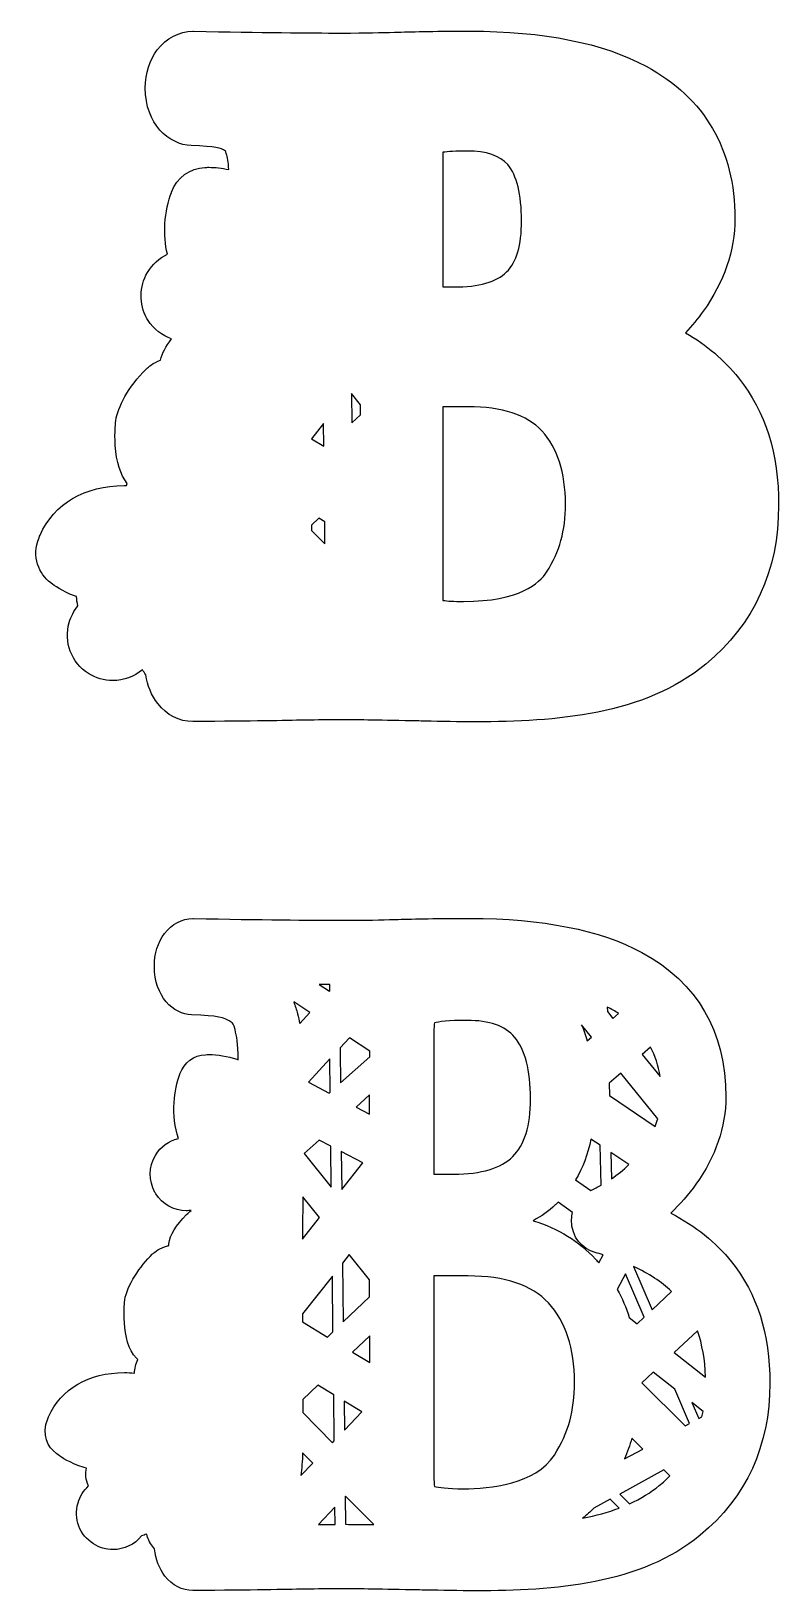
# Model space of a CAD drawing. Header units: millimetres. Extents: x -471 to 1551, y -2688 to 316.
# Drawn here: x -285.9 to -151.5, y -134.5 to 145.7 of the extents above; entities that cross this region are included whole.
import ezdxf

# ---------------------------------------------------------------- set-up
doc = ezdxf.new("R2010")
doc.units = ezdxf.units.MM
doc.header["$MEASUREMENT"] = 0
doc.layers.add('Layer 1', color=7, linetype='Continuous')

msp = doc.modelspace()

# ---------------------------------------------------------------- linework, layer by layer
at = {"layer": 'Layer 1', "color": 250}
for points, knots in [([(-158.7651, 83.4201), (-161.3269, 86.6269), (-164.4599, 89.2991), (-168.2933, 91.5475), (-168.2933, 91.5475), (-167.1322, 92.7639), (-166.0633, 94.0724), (-165.105, 95.4178), (-165.105, 95.4178), (-161.3822, 100.6333), (-159.4102, 106.365), (-159.4102, 112.0229), (-159.4102, 112.0229), (-159.4471, 124.4812), (-164.8101, 133.6961), (-175.3519, 139.4092), (-175.3519, 139.4092), (-183.0923, 143.5927), (-193.7446, 145.7122), (-207.0507, 145.7122), (-207.0507, 145.7122), (-214.3489, 145.7122), (-217.5187, 145.62), (-220.5781, 145.5279), (-220.5781, 145.5279), (-223.0845, 145.4542), (-225.4619, 145.3804), (-230.1614, 145.3804), (-230.1614, 145.3804), (-235.8561, 145.3804), (-244.2969, 145.4726), (-256.7185, 145.6937), (-256.7185, 145.6937), (-256.7185, 145.6937), (-256.8291, 145.6937), (-256.8291, 145.6937), (-256.8291, 145.6937), (-259.2803, 145.6937), (-261.6024, 144.4774), (-263.2242, 142.358), (-263.2242, 142.358), (-264.6432, 140.4966), (-265.3804, 138.1376), (-265.3804, 135.5021), (-265.3804, 135.5021), (-265.3804, 128.9965), (-261.1231, 125.3106), (-257.124, 125.1632), (-257.124, 125.1632), (-252.6456, 124.9789), (-251.8899, 124.7945), (-250.9501, 124.1864), (-250.9501, 124.1864), (-250.9132, 124.0942), (-250.8764, 123.9652), (-250.8211, 123.7625), (-250.8211, 123.7625), (-250.6184, 122.9701), (-250.4709, 122.2881), (-250.3788, 120.8507), (-250.3788, 120.8507), (-251.6135, 121.1087), (-252.8668, 121.2561), (-253.9541, 121.2561), (-253.9541, 121.2561), (-254.1937, 121.2561), (-254.4333, 121.2561), (-254.6544, 121.2377), (-254.6544, 121.2377), (-257.382, 121.1271), (-259.6857, 119.4131), (-260.6809, 116.7961), (-260.6809, 116.7961), (-260.6809, 116.7961), (-260.6994, 116.7408), (-260.6994, 116.7408), (-260.6994, 116.7408), (-261.2891, 115.2664), (-261.7314, 113.1286), (-261.842, 111.1566), (-261.842, 111.1566), (-261.9526, 109.2215), (-261.8235, 107.397), (-261.3997, 105.6277), (-261.3997, 105.6277), (-262.8925, 104.9458), (-264.1272, 103.8217), (-264.9935, 102.3657), (-264.9935, 102.3657), (-266.5047, 99.8224), (-266.5231, 96.7262), (-265.0856, 94.1093), (-265.0856, 94.1093), (-265.0303, 93.9987), (-264.9566, 93.8881), (-264.8829, 93.7591), (-264.8829, 93.7591), (-263.8693, 92.1557), (-262.3581, 91.0131), (-260.6441, 90.4233), (-260.6441, 90.4233), (-261.7131, 89.1149), (-262.3581, 87.8616), (-262.653, 86.6084), (-262.653, 86.6084), (-263.9984, 86.1108), (-264.8092, 85.3736), (-265.1225, 85.0972), (-265.1225, 85.0972), (-265.1594, 85.0603), (-265.2515, 84.9682), (-265.27, 84.9497), (-265.27, 84.9497), (-268.3846, 81.9457), (-270.3934, 78.0017), (-270.6883, 75.7902), (-270.6883, 75.7902), (-270.6883, 75.7717), (-270.9463, 73.7261), (-270.7805, 71.3118), (-270.7805, 71.3118), (-270.5778, 68.3078), (-269.859, 66.0225), (-268.6242, 64.4744), (-268.6242, 64.4744), (-268.6611, 64.3454), (-268.6979, 64.2164), (-268.7349, 64.0874), (-268.7349, 64.0874), (-268.8823, 64.0874), (-269.0113, 64.0874), (-269.1587, 64.0874), (-269.1587, 64.0874), (-276.2541, 64.0874), (-281.7645, 60.8438), (-284.2894, 55.2044), (-284.2894, 55.2044), (-284.3631, 55.0569), (-284.4184, 54.8911), (-284.4737, 54.7252), (-284.4737, 54.7252), (-285.8928, 51.2789), (-284.4369, 48.1642), (-282.3727, 46.6162), (-282.3727, 46.6162), (-282.3727, 46.6162), (-282.299, 46.5609), (-282.299, 46.5609), (-282.299, 46.5609), (-281.7461, 46.137), (-280.4376, 45.1418), (-278.0971, 44.2756), (-278.0971, 44.2756), (-277.9681, 44.2388), (-277.8574, 44.1835), (-277.7284, 44.1466), (-277.7284, 44.1466), (-277.7284, 43.5753), (-277.6363, 43.0224), (-277.4888, 42.4695), (-277.4888, 42.4695), (-278.2076, 41.6034), (-278.7421, 40.5897), (-279.0554, 39.5023), (-279.0554, 39.5023), (-280.0875, 35.9639), (-278.6868, 32.2595), (-275.5722, 30.306), (-275.5722, 30.306), (-274.2637, 29.4767), (-272.7525, 29.0527), (-271.2228, 29.0527), (-271.2228, 29.0527), (-269.2509, 29.0527), (-267.371, 29.7531), (-265.8966, 30.9878), (-265.8966, 30.9878), (-265.7123, 30.6745), (-265.5096, 30.3981), (-265.2885, 30.1032), (-265.2885, 30.1032), (-265.012, 28.1497), (-264.2748, 26.362), (-263.1322, 24.906), (-263.1322, 24.906), (-261.5104, 22.8419), (-259.2804, 21.6809), (-256.8477, 21.6809), (-256.8477, 21.6809), (-256.8477, 21.6809), (-256.7922, 21.6809), (-256.7922, 21.6809), (-256.7922, 21.6809), (-245.6976, 21.773), (-240.3346, 21.8652), (-236.7961, 21.9389), (-236.7961, 21.9389), (-236.7961, 21.9389), (-236.7039, 21.9389), (-236.7039, 21.9389), (-236.7039, 21.9389), (-234.2344, 21.9757), (-232.7416, 22.0126), (-230.8433, 22.0126), (-230.8433, 22.0126), (-228.2631, 22.0126), (-224.8536, 21.9573), (-218.6797, 21.8467), (-218.6797, 21.8467), (-217.6108, 21.8283), (-216.505, 21.8099), (-215.3809, 21.773), (-215.3809, 21.773), (-215.3809, 21.773), (-215.1413, 21.773), (-215.1413, 21.773), (-215.1413, 21.773), (-212.1741, 21.7177), (-209.1148, 21.644), (-205.9449, 21.644), (-205.9449, 21.644), (-205.9449, 21.644), (-205.9449, 21.644), (-205.9449, 21.644), (-205.9449, 21.644), (-191.6988, 21.644), (-175.6466, 22.8788), (-164.6442, 32.0015), (-164.6442, 32.0015), (-155.9638, 39.189), (-151.5592, 48.7908), (-151.5592, 60.5305), (-151.5592, 60.5305), (-151.5223, 69.8558), (-153.8813, 77.3198), (-158.7651, 83.4201)], [0, 0, 0, 0, 0.01666667, 0.01666667, 0.01666667, 0.01666667, 0.03333333, 0.03333333, 0.03333333, 0.03333333, 0.05, 0.05, 0.05, 0.05, 0.06666667, 0.06666667, 0.06666667, 0.06666667, 0.08333333, 0.08333333, 0.08333333, 0.08333333, 0.1, 0.1, 0.1, 0.1, 0.11666667, 0.11666667, 0.11666667, 0.11666667, 0.13333333, 0.13333333, 0.13333333, 0.13333333, 0.15, 0.15, 0.15, 0.15, 0.16666667, 0.16666667, 0.16666667, 0.16666667, 0.18333333, 0.18333333, 0.18333333, 0.18333333, 0.2, 0.2, 0.2, 0.2, 0.21666667, 0.21666667, 0.21666667, 0.21666667, 0.23333333, 0.23333333, 0.23333333, 0.23333333, 0.25, 0.25, 0.25, 0.25, 0.26666667, 0.26666667, 0.26666667, 0.26666667, 0.28333333, 0.28333333, 0.28333333, 0.28333333, 0.3, 0.3, 0.3, 0.3, 0.31666667, 0.31666667, 0.31666667, 0.31666667, 0.33333333, 0.33333333, 0.33333333, 0.33333333, 0.35, 0.35, 0.35, 0.35, 0.36666667, 0.36666667, 0.36666667, 0.36666667, 0.38333333, 0.38333333, 0.38333333, 0.38333333, 0.4, 0.4, 0.4, 0.4, 0.41666667, 0.41666667, 0.41666667, 0.41666667, 0.43333333, 0.43333333, 0.43333333, 0.43333333, 0.45, 0.45, 0.45, 0.45, 0.46666667, 0.46666667, 0.46666667, 0.46666667, 0.48333333, 0.48333333, 0.48333333, 0.48333333, 0.5, 0.5, 0.5, 0.5, 0.51666667, 0.51666667, 0.51666667, 0.51666667, 0.53333333, 0.53333333, 0.53333333, 0.53333333, 0.55, 0.55, 0.55, 0.55, 0.56666667, 0.56666667, 0.56666667, 0.56666667, 0.58333333, 0.58333333, 0.58333333, 0.58333333, 0.6, 0.6, 0.6, 0.6, 0.61666667, 0.61666667, 0.61666667, 0.61666667, 0.63333333, 0.63333333, 0.63333333, 0.63333333, 0.65, 0.65, 0.65, 0.65, 0.66666667, 0.66666667, 0.66666667, 0.66666667, 0.68333333, 0.68333333, 0.68333333, 0.68333333, 0.7, 0.7, 0.7, 0.7, 0.71666667, 0.71666667, 0.71666667, 0.71666667, 0.73333333, 0.73333333, 0.73333333, 0.73333333, 0.75, 0.75, 0.75, 0.75, 0.76666667, 0.76666667, 0.76666667, 0.76666667, 0.78333333, 0.78333333, 0.78333333, 0.78333333, 0.8, 0.8, 0.8, 0.8, 0.81666667, 0.81666667, 0.81666667, 0.81666667, 0.83333333, 0.83333333, 0.83333333, 0.83333333, 0.85, 0.85, 0.85, 0.85, 0.86666667, 0.86666667, 0.86666667, 0.86666667, 0.88333333, 0.88333333, 0.88333333, 0.88333333, 0.9, 0.9, 0.9, 0.9, 0.91666667, 0.91666667, 0.91666667, 0.91666667, 0.93333333, 0.93333333, 0.93333333, 0.93333333, 0.95, 0.95, 0.95, 0.95, 0.96666667, 0.96666667, 0.96666667, 0.96666667, 1, 1, 1, 1]), ([(-197.7622, 111.6726), (-197.7622, 107.2495), (-198.6468, 104.2455), (-200.4529, 102.4578), (-200.4529, 102.4578), (-202.2774, 100.6517), (-205.3736, 99.7671), (-209.9257, 99.7671), (-209.9257, 99.7671), (-209.9257, 99.7671), (-211.8977, 99.7671), (-211.8977, 99.7671), (-211.8977, 99.7671), (-211.8977, 99.7671), (-211.8977, 123.9652), (-211.8977, 123.9652), (-211.8977, 123.9652), (-210.9946, 124.0758), (-209.6124, 124.1679), (-207.5483, 124.1679), (-207.5483, 124.1679), (-204.0283, 124.1679), (-201.6508, 123.3754), (-200.2502, 121.7352), (-200.2502, 121.7352), (-198.6099, 119.8554), (-197.7622, 116.3722), (-197.7622, 111.6726)], [0, 0, 0, 0, 0.125, 0.125, 0.125, 0.125, 0.25, 0.25, 0.25, 0.25, 0.375, 0.375, 0.375, 0.375, 0.5, 0.5, 0.5, 0.5, 0.625, 0.625, 0.625, 0.625, 0.75, 0.75, 0.75, 0.75, 1, 1, 1, 1]), ([(-226.6782, 78.5915), (-226.6782, 78.5915), (-226.6782, 76.8223), (-226.6782, 76.8223), (-226.6782, 76.8223), (-226.6782, 76.8223), (-228.2447, 75.3479), (-228.2447, 75.3479), (-228.2447, 75.3479), (-228.2447, 75.3479), (-228.3, 80.6003), (-228.3, 80.6003), (-228.3, 80.6003), (-228.3, 80.6003), (-226.6782, 78.5915), (-226.6782, 78.5915)], [0, 0, 0, 0, 0.2, 0.2, 0.2, 0.2, 0.4, 0.4, 0.4, 0.4, 0.6, 0.6, 0.6, 0.6, 1, 1, 1, 1]), ([(-211.8977, 78.2413), (-211.8977, 78.2413), (-207.3824, 78.2413), (-207.3824, 78.2413), (-207.3824, 78.2413), (-201.2454, 78.2413), (-196.7854, 76.7854), (-194.1131, 73.9104), (-194.1131, 73.9104), (-191.3118, 70.8695), (-189.8743, 66.4464), (-189.8743, 60.7516), (-189.8743, 60.7516), (-189.8743, 55.9231), (-190.888, 52.274), (-193.247, 48.5512), (-193.247, 48.5512), (-194.5002, 46.5793), (-198.1124, 43.262), (-208.1934, 43.262), (-208.1934, 43.262), (-209.9073, 43.262), (-211.1052, 43.3541), (-211.8793, 43.4463), (-211.8793, 43.4463), (-211.8793, 43.4463), (-211.8792, 78.2413), (-211.8792, 78.2413), (-211.8792, 78.2413), (-211.8792, 78.2413), (-211.8977, 78.2413), (-211.8977, 78.2413)], [0, 0, 0, 0, 0.11111111, 0.11111111, 0.11111111, 0.11111111, 0.22222222, 0.22222222, 0.22222222, 0.22222222, 0.33333333, 0.33333333, 0.33333333, 0.33333333, 0.44444444, 0.44444444, 0.44444444, 0.44444444, 0.55555556, 0.55555556, 0.55555556, 0.55555556, 0.66666667, 0.66666667, 0.66666667, 0.66666667, 0.77777778, 0.77777778, 0.77777778, 0.77777778, 1, 1, 1, 1]), ([(-235.506, 72.5097), (-235.506, 72.5097), (-233.3497, 75.2373), (-233.3497, 75.2373), (-233.3497, 75.2373), (-233.3497, 75.2373), (-233.3129, 71.1643), (-233.3129, 71.1643), (-233.3129, 71.1643), (-233.3129, 71.1643), (-235.506, 72.5097), (-235.506, 72.5097)], [0, 0, 0, 0, 0.25, 0.25, 0.25, 0.25, 0.5, 0.5, 0.5, 0.5, 1, 1, 1, 1]), ([(-235.4875, 56.9735), (-235.4875, 56.9735), (-234.1791, 58.2083), (-234.1791, 58.2083), (-234.1791, 58.2083), (-234.1791, 58.2083), (-233.1286, 57.5817), (-233.1286, 57.5817), (-233.1286, 57.5817), (-233.1286, 57.5817), (-233.0917, 53.6009), (-233.0917, 53.6009), (-233.0917, 53.6009), (-233.0917, 53.6009), (-235.4876, 56.0151), (-235.4876, 56.0151), (-235.4876, 56.0151), (-235.4876, 56.0151), (-235.4875, 56.9735), (-235.4875, 56.9735)], [0, 0, 0, 0, 0.16666667, 0.16666667, 0.16666667, 0.16666667, 0.33333333, 0.33333333, 0.33333333, 0.33333333, 0.5, 0.5, 0.5, 0.5, 0.66666667, 0.66666667, 0.66666667, 0.66666667, 1, 1, 1, 1]), ([(-160.0183, -75.3636), (-162.8565, -71.8251), (-166.4318, -68.9501), (-170.9471, -66.6095), (-170.9471, -66.6095), (-169.2515, -65.0246), (-167.7403, -63.2922), (-166.4134, -61.4308), (-166.4134, -61.4308), (-162.8933, -56.4917), (-161.0319, -51.0733), (-161.0319, -45.7656), (-161.0319, -45.7656), (-161.0688, -33.9338), (-166.1554, -25.1982), (-176.1258, -19.7983), (-176.1258, -19.7983), (-183.6266, -15.7438), (-194.0209, -13.6796), (-207.0507, -13.6796), (-207.0507, -13.6796), (-214.3303, -13.6796), (-217.4818, -13.7718), (-220.5411, -13.864), (-220.5411, -13.864), (-223.066, -13.9377), (-225.4619, -14.0114), (-230.1614, -14.0114), (-230.1614, -14.0114), (-235.8746, -14.0114), (-244.3154, -13.9193), (-256.7369, -13.6981), (-256.7369, -13.6981), (-256.7369, -13.6981), (-256.829, -13.6981), (-256.829, -13.6981), (-256.829, -13.6981), (-258.7641, -13.6981), (-260.6255, -14.6749), (-261.9341, -16.3888), (-261.9341, -16.3888), (-263.132, -17.9554), (-263.7586, -20.001), (-263.7586, -22.2679), (-263.7586, -22.2679), (-263.7586, -27.7599), (-260.3123, -30.8744), (-257.0503, -31.0035), (-257.0503, -31.0035), (-252.2585, -31.1878), (-251.3002, -31.3721), (-249.789, -32.4226), (-249.789, -32.4226), (-249.7521, -32.4411), (-249.4941, -32.6438), (-249.2545, -33.6205), (-249.2545, -33.6205), (-248.9412, -34.9106), (-248.7569, -35.9611), (-248.6648, -39.0573), (-248.6648, -39.0573), (-248.7569, -39.0204), (-248.8675, -38.9836), (-248.9596, -38.9651), (-248.9596, -38.9651), (-250.5814, -38.4491), (-252.4428, -38.1358), (-253.9356, -38.1358), (-253.9356, -38.1358), (-254.1568, -38.1358), (-254.3595, -38.1358), (-254.5623, -38.1542), (-254.5623, -38.1542), (-256.6448, -38.2464), (-258.3956, -39.5549), (-259.1512, -41.5822), (-259.1512, -41.5822), (-259.1512, -41.6006), (-259.1697, -41.619), (-259.1697, -41.6559), (-259.1697, -41.6559), (-259.6857, -42.9644), (-260.1096, -44.9548), (-260.2017, -46.724), (-260.2017, -46.724), (-260.3492, -49.0092), (-260.0727, -51.1471), (-259.4093, -53.1928), (-259.4093, -53.1928), (-261.1417, -53.5798), (-262.6345, -54.6487), (-263.5744, -56.2521), (-263.5744, -56.2521), (-264.7908, -58.2978), (-264.8092, -60.7858), (-263.6481, -62.9052), (-263.6481, -62.9052), (-263.5928, -62.9974), (-263.5559, -63.0711), (-263.5006, -63.1632), (-263.5006, -63.1632), (-262.3027, -65.0431), (-260.257, -66.1857), (-258.0086, -66.1857), (-258.0086, -66.1857), (-257.7137, -66.1857), (-257.4373, -66.1673), (-257.1424, -66.1304), (-257.1424, -66.1304), (-257.4189, -66.37), (-257.6953, -66.628), (-257.9533, -66.886), (-257.9533, -66.886), (-259.9437, -68.8211), (-260.9574, -70.4982), (-261.1232, -72.1569), (-261.1232, -72.1569), (-261.1417, -72.2491), (-261.1417, -72.3596), (-261.1601, -72.4518), (-261.1601, -72.4518), (-261.2522, -72.4702), (-261.3259, -72.4886), (-261.4181, -72.5071), (-261.4181, -72.5071), (-262.8371, -72.8388), (-263.7033, -73.6313), (-263.9982, -73.8893), (-263.9982, -73.8893), (-264.0351, -73.9261), (-264.1088, -73.9999), (-264.1272, -73.9999), (-264.1272, -73.9999), (-266.2466, -76.0272), (-268.7346, -79.7315), (-269.0663, -82.1827), (-269.0663, -82.1827), (-269.0848, -82.2563), (-269.9694, -89.7019), (-266.9653, -92.6876), (-266.9653, -92.6876), (-266.8916, -92.7613), (-266.8179, -92.835), (-266.7257, -92.9087), (-266.7257, -92.9087), (-267.0943, -93.738), (-267.297, -94.549), (-267.3523, -95.3414), (-267.3523, -95.3414), (-267.9421, -95.2861), (-268.5503, -95.2677), (-269.1216, -95.2677), (-269.1216, -95.2677), (-275.5535, -95.2677), (-280.5295, -98.1612), (-282.7779, -103.1925), (-282.7779, -103.1925), (-282.8332, -103.3215), (-282.8885, -103.4505), (-282.9254, -103.5795), (-282.9254, -103.5795), (-284.1233, -106.4176), (-282.8332, -108.7213), (-281.3588, -109.8087), (-281.3588, -109.8087), (-281.3403, -109.8271), (-281.2851, -109.864), (-281.2851, -109.864), (-281.2851, -109.864), (-280.7875, -110.251), (-279.608, -111.1356), (-277.507, -111.9281), (-277.507, -111.9281), (-276.991, -112.1124), (-276.4749, -112.2782), (-275.9589, -112.4072), (-275.9589, -112.4072), (-276.1616, -113.384), (-276.1064, -114.5266), (-275.5903, -115.6324), (-275.5903, -115.6324), (-276.4749, -116.4433), (-277.1199, -117.4938), (-277.4702, -118.6733), (-277.4702, -118.6733), (-278.2995, -121.5114), (-277.1753, -124.4786), (-274.6873, -126.0451), (-274.6873, -126.0451), (-273.6368, -126.7085), (-272.4204, -127.0587), (-271.1857, -127.0587), (-271.1857, -127.0587), (-269.1768, -127.0587), (-267.297, -126.1556), (-266.0438, -124.6075), (-266.0438, -124.6075), (-265.7489, -124.5154), (-265.454, -124.4048), (-265.1592, -124.2942), (-265.1592, -124.2942), (-265.1039, -124.4601), (-265.0486, -124.6444), (-264.9933, -124.8102), (-264.9933, -124.8102), (-264.6985, -125.6027), (-264.2746, -126.3215), (-263.7217, -126.9481), (-263.7217, -126.9481), (-263.5374, -128.791), (-262.8924, -130.4681), (-261.8418, -131.8135), (-261.8418, -131.8135), (-260.5334, -133.4906), (-258.7457, -134.4121), (-256.829, -134.4305), (-256.829, -134.4305), (-256.829, -134.4305), (-256.7737, -134.4304), (-256.7737, -134.4304), (-256.7737, -134.4304), (-245.716, -134.3383), (-240.3346, -134.2461), (-236.7776, -134.1724), (-236.7776, -134.1724), (-236.7776, -134.1724), (-236.7223, -134.1724), (-236.7223, -134.1724), (-236.7223, -134.1724), (-234.2343, -134.1356), (-232.7231, -134.0987), (-230.8064, -134.0987), (-230.8064, -134.0987), (-228.2079, -134.0987), (-224.8168, -134.154), (-218.606, -134.2646), (-218.606, -134.2646), (-217.5003, -134.283), (-216.376, -134.3014), (-215.215, -134.3383), (-215.215, -134.3383), (-215.215, -134.3383), (-215.0676, -134.3383), (-215.0676, -134.3383), (-215.0676, -134.3383), (-212.1188, -134.3936), (-209.0595, -134.4673), (-205.908, -134.4673), (-205.908, -134.4673), (-205.908, -134.4673), (-205.908, -134.4673), (-205.908, -134.4673), (-205.908, -134.4673), (-191.9568, -134.4673), (-176.2548, -133.2878), (-165.6393, -124.4968), (-165.6393, -124.4968), (-157.346, -117.6226), (-153.144, -108.4447), (-153.144, -97.2026), (-153.144, -97.2026), (-153.1257, -88.2827), (-155.3925, -81.1505), (-160.0183, -75.3636)], [0, 0, 0, 0, 0.01492537, 0.01492537, 0.01492537, 0.01492537, 0.02985075, 0.02985075, 0.02985075, 0.02985075, 0.04477612, 0.04477612, 0.04477612, 0.04477612, 0.05970149, 0.05970149, 0.05970149, 0.05970149, 0.07462687, 0.07462687, 0.07462687, 0.07462687, 0.08955224, 0.08955224, 0.08955224, 0.08955224, 0.10447761, 0.10447761, 0.10447761, 0.10447761, 0.11940299, 0.11940299, 0.11940299, 0.11940299, 0.13432836, 0.13432836, 0.13432836, 0.13432836, 0.14925373, 0.14925373, 0.14925373, 0.14925373, 0.1641791, 0.1641791, 0.1641791, 0.1641791, 0.17910448, 0.17910448, 0.17910448, 0.17910448, 0.19402985, 0.19402985, 0.19402985, 0.19402985, 0.20895522, 0.20895522, 0.20895522, 0.20895522, 0.2238806, 0.2238806, 0.2238806, 0.2238806, 0.23880597, 0.23880597, 0.23880597, 0.23880597, 0.25373134, 0.25373134, 0.25373134, 0.25373134, 0.26865672, 0.26865672, 0.26865672, 0.26865672, 0.28358209, 0.28358209, 0.28358209, 0.28358209, 0.29850746, 0.29850746, 0.29850746, 0.29850746, 0.31343284, 0.31343284, 0.31343284, 0.31343284, 0.32835821, 0.32835821, 0.32835821, 0.32835821, 0.34328358, 0.34328358, 0.34328358, 0.34328358, 0.35820896, 0.35820896, 0.35820896, 0.35820896, 0.37313433, 0.37313433, 0.37313433, 0.37313433, 0.3880597, 0.3880597, 0.3880597, 0.3880597, 0.40298507, 0.40298507, 0.40298507, 0.40298507, 0.41791045, 0.41791045, 0.41791045, 0.41791045, 0.43283582, 0.43283582, 0.43283582, 0.43283582, 0.44776119, 0.44776119, 0.44776119, 0.44776119, 0.46268657, 0.46268657, 0.46268657, 0.46268657, 0.47761194, 0.47761194, 0.47761194, 0.47761194, 0.49253731, 0.49253731, 0.49253731, 0.49253731, 0.50746269, 0.50746269, 0.50746269, 0.50746269, 0.52238806, 0.52238806, 0.52238806, 0.52238806, 0.53731343, 0.53731343, 0.53731343, 0.53731343, 0.55223881, 0.55223881, 0.55223881, 0.55223881, 0.56716418, 0.56716418, 0.56716418, 0.56716418, 0.58208955, 0.58208955, 0.58208955, 0.58208955, 0.59701493, 0.59701493, 0.59701493, 0.59701493, 0.6119403, 0.6119403, 0.6119403, 0.6119403, 0.62686567, 0.62686567, 0.62686567, 0.62686567, 0.64179104, 0.64179104, 0.64179104, 0.64179104, 0.65671642, 0.65671642, 0.65671642, 0.65671642, 0.67164179, 0.67164179, 0.67164179, 0.67164179, 0.68656716, 0.68656716, 0.68656716, 0.68656716, 0.70149254, 0.70149254, 0.70149254, 0.70149254, 0.71641791, 0.71641791, 0.71641791, 0.71641791, 0.73134328, 0.73134328, 0.73134328, 0.73134328, 0.74626866, 0.74626866, 0.74626866, 0.74626866, 0.76119403, 0.76119403, 0.76119403, 0.76119403, 0.7761194, 0.7761194, 0.7761194, 0.7761194, 0.79104478, 0.79104478, 0.79104478, 0.79104478, 0.80597015, 0.80597015, 0.80597015, 0.80597015, 0.82089552, 0.82089552, 0.82089552, 0.82089552, 0.8358209, 0.8358209, 0.8358209, 0.8358209, 0.85074627, 0.85074627, 0.85074627, 0.85074627, 0.86567164, 0.86567164, 0.86567164, 0.86567164, 0.88059701, 0.88059701, 0.88059701, 0.88059701, 0.89552239, 0.89552239, 0.89552239, 0.89552239, 0.91044776, 0.91044776, 0.91044776, 0.91044776, 0.92537313, 0.92537313, 0.92537313, 0.92537313, 0.94029851, 0.94029851, 0.94029851, 0.94029851, 0.95522388, 0.95522388, 0.95522388, 0.95522388, 0.97014925, 0.97014925, 0.97014925, 0.97014925, 1, 1, 1, 1]), ([(-232.2255, -26.6726), (-232.2255, -26.6726), (-232.2992, -26.7647), (-232.2992, -26.7647), (-232.2992, -26.7647), (-232.2992, -26.7647), (-234.1606, -25.5483), (-234.1606, -25.5483), (-234.1606, -25.5483), (-233.4971, -25.5483), (-232.8521, -25.5483), (-232.2255, -25.5483), (-232.2255, -25.5483), (-232.2255, -25.5483), (-232.2255, -26.6726), (-232.2255, -26.6726)], [0, 0, 0, 0, 0.2, 0.2, 0.2, 0.2, 0.4, 0.4, 0.4, 0.4, 0.6, 0.6, 0.6, 0.6, 1, 1, 1, 1]), ([(-238.7127, -28.6814), (-238.7127, -28.6814), (-235.8008, -30.5613), (-235.8008, -30.5613), (-235.8008, -30.5613), (-235.8008, -30.5613), (-237.6254, -32.5517), (-237.6254, -32.5517), (-237.6254, -32.5517), (-237.736, -31.9619), (-237.865, -31.409), (-238.0124, -30.8193), (-238.0124, -30.8193), (-238.2152, -30.0452), (-238.4547, -29.3449), (-238.7127, -28.6814)], [0, 0, 0, 0, 0.2, 0.2, 0.2, 0.2, 0.4, 0.4, 0.4, 0.4, 0.6, 0.6, 0.6, 0.6, 1, 1, 1, 1]), ([(-181.3414, -31.6301), (-181.3414, -31.6301), (-182.3366, -30.4137), (-182.3366, -30.4137), (-182.3366, -30.4137), (-182.3366, -30.4137), (-182.3551, -29.6028), (-182.3551, -29.6028), (-182.3551, -29.6028), (-181.6363, -29.9714), (-180.9544, -30.34), (-180.3278, -30.7454), (-180.3278, -30.7454), (-180.3278, -30.7454), (-181.3414, -31.6301), (-181.3414, -31.6301)], [0, 0, 0, 0, 0.2, 0.2, 0.2, 0.2, 0.4, 0.4, 0.4, 0.4, 0.6, 0.6, 0.6, 0.6, 1, 1, 1, 1]), ([(-196.1588, -46.0974), (-196.1588, -50.9628), (-197.1908, -54.3538), (-199.3286, -56.4548), (-199.3286, -56.4548), (-201.4849, -58.5742), (-204.9497, -59.6063), (-209.9256, -59.6063), (-209.9256, -59.6063), (-209.9256, -59.6063), (-213.501, -59.6063), (-213.501, -59.6063), (-213.501, -59.6063), (-213.501, -59.6063), (-213.501, -33.5652), (-213.501, -33.5652), (-213.501, -33.5652), (-213.501, -33.0492), (-213.4642, -32.6806), (-213.4273, -32.441), (-213.4273, -32.441), (-212.6717, -32.2567), (-210.9578, -31.9987), (-207.5483, -31.9987), (-207.5483, -31.9987), (-203.5306, -31.9987), (-200.7478, -32.9755), (-199.0154, -35.0027), (-199.0154, -35.0027), (-197.1171, -37.1959), (-196.1588, -40.9371), (-196.1588, -46.0974)], [0, 0, 0, 0, 0.11111111, 0.11111111, 0.11111111, 0.11111111, 0.22222222, 0.22222222, 0.22222222, 0.22222222, 0.33333333, 0.33333333, 0.33333333, 0.33333333, 0.44444444, 0.44444444, 0.44444444, 0.44444444, 0.55555556, 0.55555556, 0.55555556, 0.55555556, 0.66666667, 0.66666667, 0.66666667, 0.66666667, 0.77777778, 0.77777778, 0.77777778, 0.77777778, 1, 1, 1, 1]), ([(-185.9488, -35.6478), (-186.2436, -34.6525), (-186.5938, -33.6942), (-186.9809, -32.7728), (-186.9809, -32.7728), (-186.9809, -32.7728), (-185.1932, -34.9843), (-185.1932, -34.9843), (-185.1932, -34.9843), (-185.1932, -34.9843), (-185.9488, -35.6478), (-185.9488, -35.6478)], [0, 0, 0, 0, 0.25, 0.25, 0.25, 0.25, 0.5, 0.5, 0.5, 0.5, 1, 1, 1, 1]), ([(-225.0564, -38.5413), (-225.0564, -38.5413), (-230.2904, -43.2224), (-230.2904, -43.2224), (-230.2904, -43.2224), (-230.2904, -43.2224), (-230.3457, -37.5645), (-230.3457, -37.5645), (-230.3457, -37.5645), (-230.3457, -37.5645), (-230.3457, -36.9195), (-230.3457, -36.9195), (-230.3457, -36.9195), (-230.3457, -36.9195), (-228.7055, -35.1502), (-228.7055, -35.1502), (-228.7055, -35.1502), (-228.7055, -35.1502), (-225.0564, -37.5092), (-225.0564, -37.5092), (-225.0564, -37.5092), (-225.0564, -37.5092), (-225.0564, -38.5413), (-225.0564, -38.5413)], [0, 0, 0, 0, 0.14285714, 0.14285714, 0.14285714, 0.14285714, 0.28571429, 0.28571429, 0.28571429, 0.28571429, 0.42857143, 0.42857143, 0.42857143, 0.42857143, 0.57142857, 0.57142857, 0.57142857, 0.57142857, 0.71428571, 0.71428571, 0.71428571, 0.71428571, 1, 1, 1, 1]), ([(-232.2071, -38.9283), (-232.2071, -38.9283), (-232.1334, -44.881), (-232.1334, -44.881), (-232.1334, -44.881), (-232.1334, -44.881), (-232.3177, -45.0468), (-232.3177, -45.0468), (-232.3177, -45.0468), (-232.3177, -45.0468), (-236.0773, -43.1118), (-236.0773, -43.1118), (-236.0773, -43.1118), (-236.0773, -43.1118), (-232.2071, -38.9283), (-232.2071, -38.9283)], [0, 0, 0, 0, 0.2, 0.2, 0.2, 0.2, 0.4, 0.4, 0.4, 0.4, 0.6, 0.6, 0.6, 0.6, 1, 1, 1, 1]), ([(-176.0706, -38.0989), (-176.0706, -38.0989), (-174.5778, -36.7905), (-174.5778, -36.7905), (-174.5778, -36.7905), (-173.7485, -38.357), (-173.1772, -40.1078), (-172.8638, -42.0613), (-172.8638, -42.0613), (-172.8638, -42.0613), (-176.0706, -38.0989), (-176.0706, -38.0989)], [0, 0, 0, 0, 0.25, 0.25, 0.25, 0.25, 0.5, 0.5, 0.5, 0.5, 1, 1, 1, 1]), ([(-182.0233, -43.2777), (-182.0233, -43.2777), (-179.9223, -41.4531), (-179.9223, -41.4531), (-179.9223, -41.4531), (-179.9223, -41.4531), (-173.2508, -49.6543), (-173.2508, -49.6543), (-173.2508, -49.6543), (-173.3982, -50.1151), (-173.5641, -50.5758), (-173.7668, -51.0366), (-173.7668, -51.0366), (-173.7668, -51.0366), (-181.968, -45.5077), (-181.968, -45.5077), (-181.968, -45.5077), (-181.968, -45.5077), (-182.0233, -43.2777), (-182.0233, -43.2777)], [0, 0, 0, 0, 0.16666667, 0.16666667, 0.16666667, 0.16666667, 0.33333333, 0.33333333, 0.33333333, 0.33333333, 0.5, 0.5, 0.5, 0.5, 0.66666667, 0.66666667, 0.66666667, 0.66666667, 1, 1, 1, 1]), ([(-227.4891, -47.5533), (-227.4891, -47.5533), (-225.0749, -45.3786), (-225.0749, -45.3786), (-225.0749, -45.3786), (-225.0749, -45.3786), (-225.0749, -48.8249), (-225.0749, -48.8249), (-225.0749, -48.8249), (-225.0749, -48.8249), (-227.4891, -47.5533), (-227.4891, -47.5533)], [0, 0, 0, 0, 0.25, 0.25, 0.25, 0.25, 0.5, 0.5, 0.5, 0.5, 1, 1, 1, 1]), ([(-232.0412, -54.5934), (-232.0412, -54.5934), (-231.9675, -61.9469), (-231.9675, -61.9469), (-231.9675, -61.9469), (-231.9675, -61.9469), (-236.8145, -55.9204), (-236.8145, -55.9204), (-236.8145, -55.9204), (-236.8145, -55.9204), (-234.1238, -53.5061), (-234.1238, -53.5061), (-234.1238, -53.5061), (-234.1238, -53.5061), (-232.0412, -54.5934), (-232.0412, -54.5934)], [0, 0, 0, 0, 0.2, 0.2, 0.2, 0.2, 0.4, 0.4, 0.4, 0.4, 0.6, 0.6, 0.6, 0.6, 1, 1, 1, 1]), ([(-230.1614, -55.5517), (-230.1614, -55.5517), (-226.2912, -57.5606), (-226.2912, -57.5606), (-226.2912, -57.5606), (-226.2912, -57.5606), (-230.0877, -62.3523), (-230.0877, -62.3523), (-230.0877, -62.3523), (-230.0877, -62.3523), (-230.1614, -55.5517), (-230.1614, -55.5517)], [0, 0, 0, 0, 0.25, 0.25, 0.25, 0.25, 0.5, 0.5, 0.5, 0.5, 1, 1, 1, 1]), ([(-183.4608, -61.6151), (-184.0689, -61.9469), (-184.6772, -62.2601), (-185.3037, -62.5366), (-185.3037, -62.5366), (-185.3037, -62.5366), (-185.3222, -62.5366), (-185.3222, -62.555), (-185.3222, -62.555), (-185.3222, -62.555), (-188.0497, -60.6568), (-188.0497, -60.6568), (-188.0497, -60.6568), (-186.7781, -58.5005), (-185.8566, -56.0494), (-185.2852, -53.3033), (-185.2852, -53.3033), (-185.2852, -53.3033), (-183.6265, -54.4091), (-183.6265, -54.4091), (-183.6265, -54.4091), (-183.6265, -54.4091), (-183.4608, -61.6151), (-183.4608, -61.6151)], [0, 0, 0, 0, 0.14285714, 0.14285714, 0.14285714, 0.14285714, 0.28571429, 0.28571429, 0.28571429, 0.28571429, 0.42857143, 0.42857143, 0.42857143, 0.42857143, 0.57142857, 0.57142857, 0.57142857, 0.57142857, 0.71428571, 0.71428571, 0.71428571, 0.71428571, 1, 1, 1, 1]), ([(-181.7284, -55.6992), (-181.7284, -55.6992), (-178.4848, -57.8923), (-178.4848, -57.8923), (-178.4848, -57.8923), (-179.4431, -58.8506), (-180.4937, -59.7168), (-181.6178, -60.4725), (-181.6178, -60.4725), (-181.6178, -60.4725), (-181.7284, -55.6992), (-181.7284, -55.6992)], [0, 0, 0, 0, 0.25, 0.25, 0.25, 0.25, 0.5, 0.5, 0.5, 0.5, 1, 1, 1, 1]), ([(-237.1094, -71.2722), (-237.1094, -68.4709), (-237.0909, -65.946), (-237.0909, -63.6792), (-237.0909, -63.6792), (-237.0909, -63.6792), (-234.0684, -67.4204), (-234.0684, -67.4204), (-234.0684, -67.4204), (-234.0684, -67.4204), (-237.1094, -71.2722), (-237.1094, -71.2722)], [0, 0, 0, 0, 0.25, 0.25, 0.25, 0.25, 0.5, 0.5, 0.5, 0.5, 1, 1, 1, 1]), ([(-191.6988, -65.1536), (-191.533, -65.0061), (-191.367, -64.8403), (-191.2012, -64.6744), (-191.2012, -64.6744), (-191.2012, -64.6744), (-188.6026, -66.4805), (-188.6026, -66.4805), (-188.6026, -66.4805), (-188.7132, -66.9043), (-188.7501, -67.3467), (-188.7685, -67.789), (-188.7685, -67.789), (-188.8606, -71.0141), (-186.7228, -73.0782), (-184.5481, -73.6865), (-184.5481, -73.6865), (-184.0505, -73.8155), (-183.5713, -73.9629), (-183.0921, -74.1103), (-183.0921, -74.1103), (-183.0921, -74.1103), (-183.8478, -75.5662), (-183.8478, -75.5662), (-183.8478, -75.5662), (-184.0505, -75.3451), (-184.2532, -75.1055), (-184.4559, -74.8843), (-184.4559, -74.8843), (-187.4046, -71.696), (-191.1643, -69.3739), (-195.6611, -67.9732), (-195.6611, -67.9732), (-194.1868, -67.1809), (-192.8784, -66.241), (-191.6988, -65.1536)], [0, 0, 0, 0, 0.1, 0.1, 0.1, 0.1, 0.2, 0.2, 0.2, 0.2, 0.3, 0.3, 0.3, 0.3, 0.4, 0.4, 0.4, 0.4, 0.5, 0.5, 0.5, 0.5, 0.6, 0.6, 0.6, 0.6, 0.7, 0.7, 0.7, 0.7, 0.8, 0.8, 0.8, 0.8, 1, 1, 1, 1]), ([(-228.7239, -74.0735), (-228.7239, -74.0735), (-225.0748, -78.6073), (-225.0748, -78.6073), (-225.0748, -78.6073), (-225.0748, -78.6073), (-225.0748, -81.6481), (-225.0748, -81.6481), (-225.0748, -81.6481), (-225.0748, -81.6481), (-229.8297, -86.1634), (-229.8297, -86.1634), (-229.8297, -86.1634), (-229.8297, -86.1634), (-229.9403, -75.6216), (-229.9403, -75.6216), (-229.9403, -75.6216), (-229.9403, -75.6216), (-228.7239, -74.0735), (-228.7239, -74.0735)], [0, 0, 0, 0, 0.16666667, 0.16666667, 0.16666667, 0.16666667, 0.33333333, 0.33333333, 0.33333333, 0.33333333, 0.5, 0.5, 0.5, 0.5, 0.66666667, 0.66666667, 0.66666667, 0.66666667, 1, 1, 1, 1]), ([(-231.6542, -87.9142), (-231.6542, -87.9142), (-232.6494, -88.8725), (-232.6494, -88.8725), (-232.6494, -88.8725), (-232.6494, -88.8725), (-237.1094, -86.1633), (-237.1094, -86.1633), (-237.1094, -86.1633), (-237.1094, -86.1633), (-237.1094, -84.7074), (-237.1094, -84.7074), (-237.1094, -84.7074), (-237.1094, -84.7074), (-231.7464, -77.9253), (-231.7464, -77.9253), (-231.7464, -77.9253), (-231.7464, -77.9253), (-231.6542, -87.9142), (-231.6542, -87.9142)], [0, 0, 0, 0, 0.16666667, 0.16666667, 0.16666667, 0.16666667, 0.33333333, 0.33333333, 0.33333333, 0.33333333, 0.5, 0.5, 0.5, 0.5, 0.66666667, 0.66666667, 0.66666667, 0.66666667, 1, 1, 1, 1]), ([(-213.501, -114.4528), (-213.501, -114.4528), (-213.501, -77.9069), (-213.501, -77.9069), (-213.501, -77.9069), (-213.501, -77.9069), (-207.364, -77.9069), (-207.364, -77.9069), (-207.364, -77.9069), (-200.7478, -77.9069), (-195.9008, -79.5287), (-192.9152, -82.7538), (-192.9152, -82.7538), (-189.819, -86.0896), (-188.2525, -90.8997), (-188.2525, -97.0184), (-188.2525, -97.0184), (-188.2525, -102.1786), (-189.3398, -106.0857), (-191.8647, -110.085), (-191.8647, -110.085), (-195.2004, -115.3374), (-203.5122, -116.1299), (-208.1748, -116.1299), (-208.1748, -116.1299), (-211.1789, -116.1299), (-212.7086, -115.8719), (-213.3904, -115.706), (-213.3904, -115.706), (-213.4642, -115.4479), (-213.501, -115.0425), (-213.501, -114.4528)], [0, 0, 0, 0, 0.11111111, 0.11111111, 0.11111111, 0.11111111, 0.22222222, 0.22222222, 0.22222222, 0.22222222, 0.33333333, 0.33333333, 0.33333333, 0.33333333, 0.44444444, 0.44444444, 0.44444444, 0.44444444, 0.55555556, 0.55555556, 0.55555556, 0.55555556, 0.66666667, 0.66666667, 0.66666667, 0.66666667, 0.77777778, 0.77777778, 0.77777778, 0.77777778, 1, 1, 1, 1]), ([(-175.7388, -85.334), (-175.7388, -85.334), (-176.9736, -86.4951), (-176.9736, -86.4951), (-176.9736, -86.4951), (-176.9736, -86.4951), (-178.3927, -85.3708), (-178.3927, -85.3708), (-178.3927, -85.3708), (-178.964, -83.6016), (-179.6827, -81.9061), (-180.5489, -80.3211), (-180.5489, -80.3211), (-180.5489, -80.3211), (-179.093, -77.5014), (-179.093, -77.5014), (-179.093, -77.5014), (-179.093, -77.5014), (-175.7388, -85.334), (-175.7388, -85.334)], [0, 0, 0, 0, 0.16666667, 0.16666667, 0.16666667, 0.16666667, 0.33333333, 0.33333333, 0.33333333, 0.33333333, 0.5, 0.5, 0.5, 0.5, 0.66666667, 0.66666667, 0.66666667, 0.66666667, 1, 1, 1, 1]), ([(-174.3013, -83.9702), (-174.3013, -83.9702), (-177.6371, -76.1929), (-177.6371, -76.1929), (-177.6371, -76.1929), (-174.8726, -77.483), (-172.6242, -78.9574), (-170.7998, -80.6897), (-170.7998, -80.6897), (-170.7998, -80.6897), (-174.3013, -83.9702), (-174.3013, -83.9702)], [0, 0, 0, 0, 0.25, 0.25, 0.25, 0.25, 0.5, 0.5, 0.5, 0.5, 1, 1, 1, 1]), ([(-225.0564, -88.6882), (-225.0564, -88.6882), (-225.0564, -93.4799), (-225.0564, -93.4799), (-225.0564, -93.4799), (-225.0564, -93.4799), (-228.1341, -91.6185), (-228.1341, -91.6185), (-228.1341, -91.6185), (-228.1341, -91.6185), (-225.0564, -88.6882), (-225.0564, -88.6882)], [0, 0, 0, 0, 0.25, 0.25, 0.25, 0.25, 0.5, 0.5, 0.5, 0.5, 1, 1, 1, 1]), ([(-170.3389, -91.6738), (-170.3389, -91.6738), (-166.1554, -87.7483), (-166.1554, -87.7483), (-166.1554, -87.7483), (-165.2708, -90.1626), (-164.7916, -92.9086), (-164.6995, -96.0785), (-164.6995, -96.0785), (-164.6995, -96.0785), (-170.3389, -91.6738), (-170.3389, -91.6738)], [0, 0, 0, 0, 0.25, 0.25, 0.25, 0.25, 0.5, 0.5, 0.5, 0.5, 1, 1, 1, 1]), ([(-168.3301, -104.851), (-168.3301, -104.851), (-176.1259, -97.1105), (-176.1259, -97.1105), (-176.1259, -97.1105), (-176.1259, -97.1105), (-174.0986, -95.2123), (-174.0986, -95.2123), (-174.0986, -95.2123), (-174.0986, -95.2123), (-170.1915, -98.2716), (-170.1915, -98.2716), (-170.1915, -98.2716), (-170.1915, -98.2716), (-167.5561, -104.4271), (-167.5561, -104.4271), (-167.5561, -104.4271), (-167.5561, -104.4271), (-168.3301, -104.851), (-168.3301, -104.851)], [0, 0, 0, 0, 0.16666667, 0.16666667, 0.16666667, 0.16666667, 0.33333333, 0.33333333, 0.33333333, 0.33333333, 0.5, 0.5, 0.5, 0.5, 0.66666667, 0.66666667, 0.66666667, 0.66666667, 1, 1, 1, 1]), ([(-234.4002, -97.5528), (-234.4002, -97.5528), (-231.5252, -99.2852), (-231.5252, -99.2852), (-231.5252, -99.2852), (-231.5252, -99.2852), (-231.433, -107.5417), (-231.433, -107.5417), (-231.433, -107.5417), (-231.433, -107.5417), (-231.7279, -107.855), (-231.7279, -107.855), (-231.7279, -107.855), (-231.7279, -107.855), (-237.0909, -102.4366), (-237.0909, -102.4366), (-237.0909, -102.4366), (-237.0909, -102.4366), (-237.0909, -100.1145), (-237.0909, -100.1145), (-237.0909, -100.1145), (-237.0909, -100.1145), (-234.4002, -97.5528), (-234.4002, -97.5528)], [0, 0, 0, 0, 0.14285714, 0.14285714, 0.14285714, 0.14285714, 0.28571429, 0.28571429, 0.28571429, 0.28571429, 0.42857143, 0.42857143, 0.42857143, 0.42857143, 0.57142857, 0.57142857, 0.57142857, 0.57142857, 0.71428571, 0.71428571, 0.71428571, 0.71428571, 1, 1, 1, 1]), ([(-229.6453, -100.4278), (-229.6453, -100.4278), (-226.4755, -102.3446), (-226.4755, -102.3446), (-226.4755, -102.3446), (-226.4755, -102.3446), (-229.5901, -105.6066), (-229.5901, -105.6066), (-229.5901, -105.6066), (-229.5901, -105.6066), (-229.6453, -100.4278), (-229.6453, -100.4278)], [0, 0, 0, 0, 0.25, 0.25, 0.25, 0.25, 0.5, 0.5, 0.5, 0.5, 1, 1, 1, 1]), ([(-165.8974, -103.524), (-165.8974, -103.524), (-167.1322, -100.6675), (-167.1322, -100.6675), (-167.1322, -100.6675), (-167.1322, -100.6675), (-165.1418, -102.234), (-165.1418, -102.234), (-165.1418, -102.234), (-165.1971, -102.5658), (-165.2708, -102.8975), (-165.3445, -103.2292), (-165.3445, -103.2292), (-165.3445, -103.2292), (-165.8974, -103.524), (-165.8974, -103.524)], [0, 0, 0, 0, 0.2, 0.2, 0.2, 0.2, 0.4, 0.4, 0.4, 0.4, 0.6, 0.6, 0.6, 0.6, 1, 1, 1, 1]), ([(-179.2404, -110.7853), (-178.7244, -109.5505), (-178.3005, -108.3157), (-177.9503, -107.0441), (-177.9503, -107.0441), (-177.9503, -107.0441), (-175.9599, -109.0161), (-175.9599, -109.0161), (-175.9599, -109.0161), (-175.9599, -109.0161), (-179.2404, -110.7853), (-179.2404, -110.7853)], [0, 0, 0, 0, 0.25, 0.25, 0.25, 0.25, 0.5, 0.5, 0.5, 0.5, 1, 1, 1, 1]), ([(-235.2664, -111.5409), (-235.2664, -111.5409), (-237.4042, -113.7709), (-237.4042, -113.7709), (-237.4042, -113.7709), (-237.2568, -112.5177), (-237.1646, -111.1355), (-237.1094, -109.6611), (-237.1094, -109.6611), (-237.1094, -109.6611), (-235.2664, -111.5409), (-235.2664, -111.5409)], [0, 0, 0, 0, 0.25, 0.25, 0.25, 0.25, 0.5, 0.5, 0.5, 0.5, 1, 1, 1, 1]), ([(-180.125, -117.0882), (-180.125, -117.0882), (-172.1819, -112.7572), (-172.1819, -112.7572), (-172.1819, -112.7572), (-172.1819, -112.7572), (-171.113, -113.8262), (-171.113, -113.8262), (-171.113, -113.8262), (-171.7028, -114.4343), (-172.3478, -115.0056), (-173.0112, -115.5586), (-173.0112, -115.5586), (-174.5225, -116.8118), (-176.3101, -117.8991), (-178.3743, -118.8206), (-178.3743, -118.8206), (-178.3743, -118.8206), (-180.125, -117.0882), (-180.125, -117.0882)], [0, 0, 0, 0, 0.16666667, 0.16666667, 0.16666667, 0.16666667, 0.33333333, 0.33333333, 0.33333333, 0.33333333, 0.5, 0.5, 0.5, 0.5, 0.66666667, 0.66666667, 0.66666667, 0.66666667, 1, 1, 1, 1]), ([(-224.3376, -122.5802), (-226.3649, -122.5434), (-227.9498, -122.5434), (-229.4057, -122.5249), (-229.4057, -122.5249), (-229.4057, -122.5249), (-229.461, -117.512), (-229.461, -117.512), (-229.461, -117.512), (-229.461, -117.512), (-229.4057, -117.4567), (-229.4057, -117.4567), (-229.4057, -117.4567), (-229.4057, -117.4567), (-224.3376, -122.5802), (-224.3376, -122.5802)], [0, 0, 0, 0, 0.2, 0.2, 0.2, 0.2, 0.4, 0.4, 0.4, 0.4, 0.6, 0.6, 0.6, 0.6, 1, 1, 1, 1]), ([(-231.304, -119.4656), (-231.304, -119.4656), (-231.2672, -122.5433), (-231.2672, -122.5433), (-231.2672, -122.5433), (-232.2624, -122.5433), (-233.2207, -122.5618), (-234.2528, -122.5618), (-234.2528, -122.5618), (-234.2528, -122.5618), (-231.304, -119.4656), (-231.304, -119.4656)], [0, 0, 0, 0, 0.25, 0.25, 0.25, 0.25, 0.5, 0.5, 0.5, 0.5, 1, 1, 1, 1]), ([(-184.7693, -119.613), (-184.7693, -119.613), (-181.839, -118.0281), (-181.839, -118.0281), (-181.839, -118.0281), (-181.839, -118.0281), (-180.2356, -119.613), (-180.2356, -119.613), (-180.2356, -119.613), (-182.1891, -120.3502), (-184.3638, -120.9584), (-186.7781, -121.4376), (-186.7781, -121.4376), (-186.0594, -120.8478), (-185.3959, -120.2397), (-184.7693, -119.613)], [0, 0, 0, 0, 0.2, 0.2, 0.2, 0.2, 0.4, 0.4, 0.4, 0.4, 0.6, 0.6, 0.6, 0.6, 1, 1, 1, 1])]:
    msp.add_open_spline(points, degree=3, knots=knots, dxfattribs=at)

doc.saveas('drawing.dxf')
